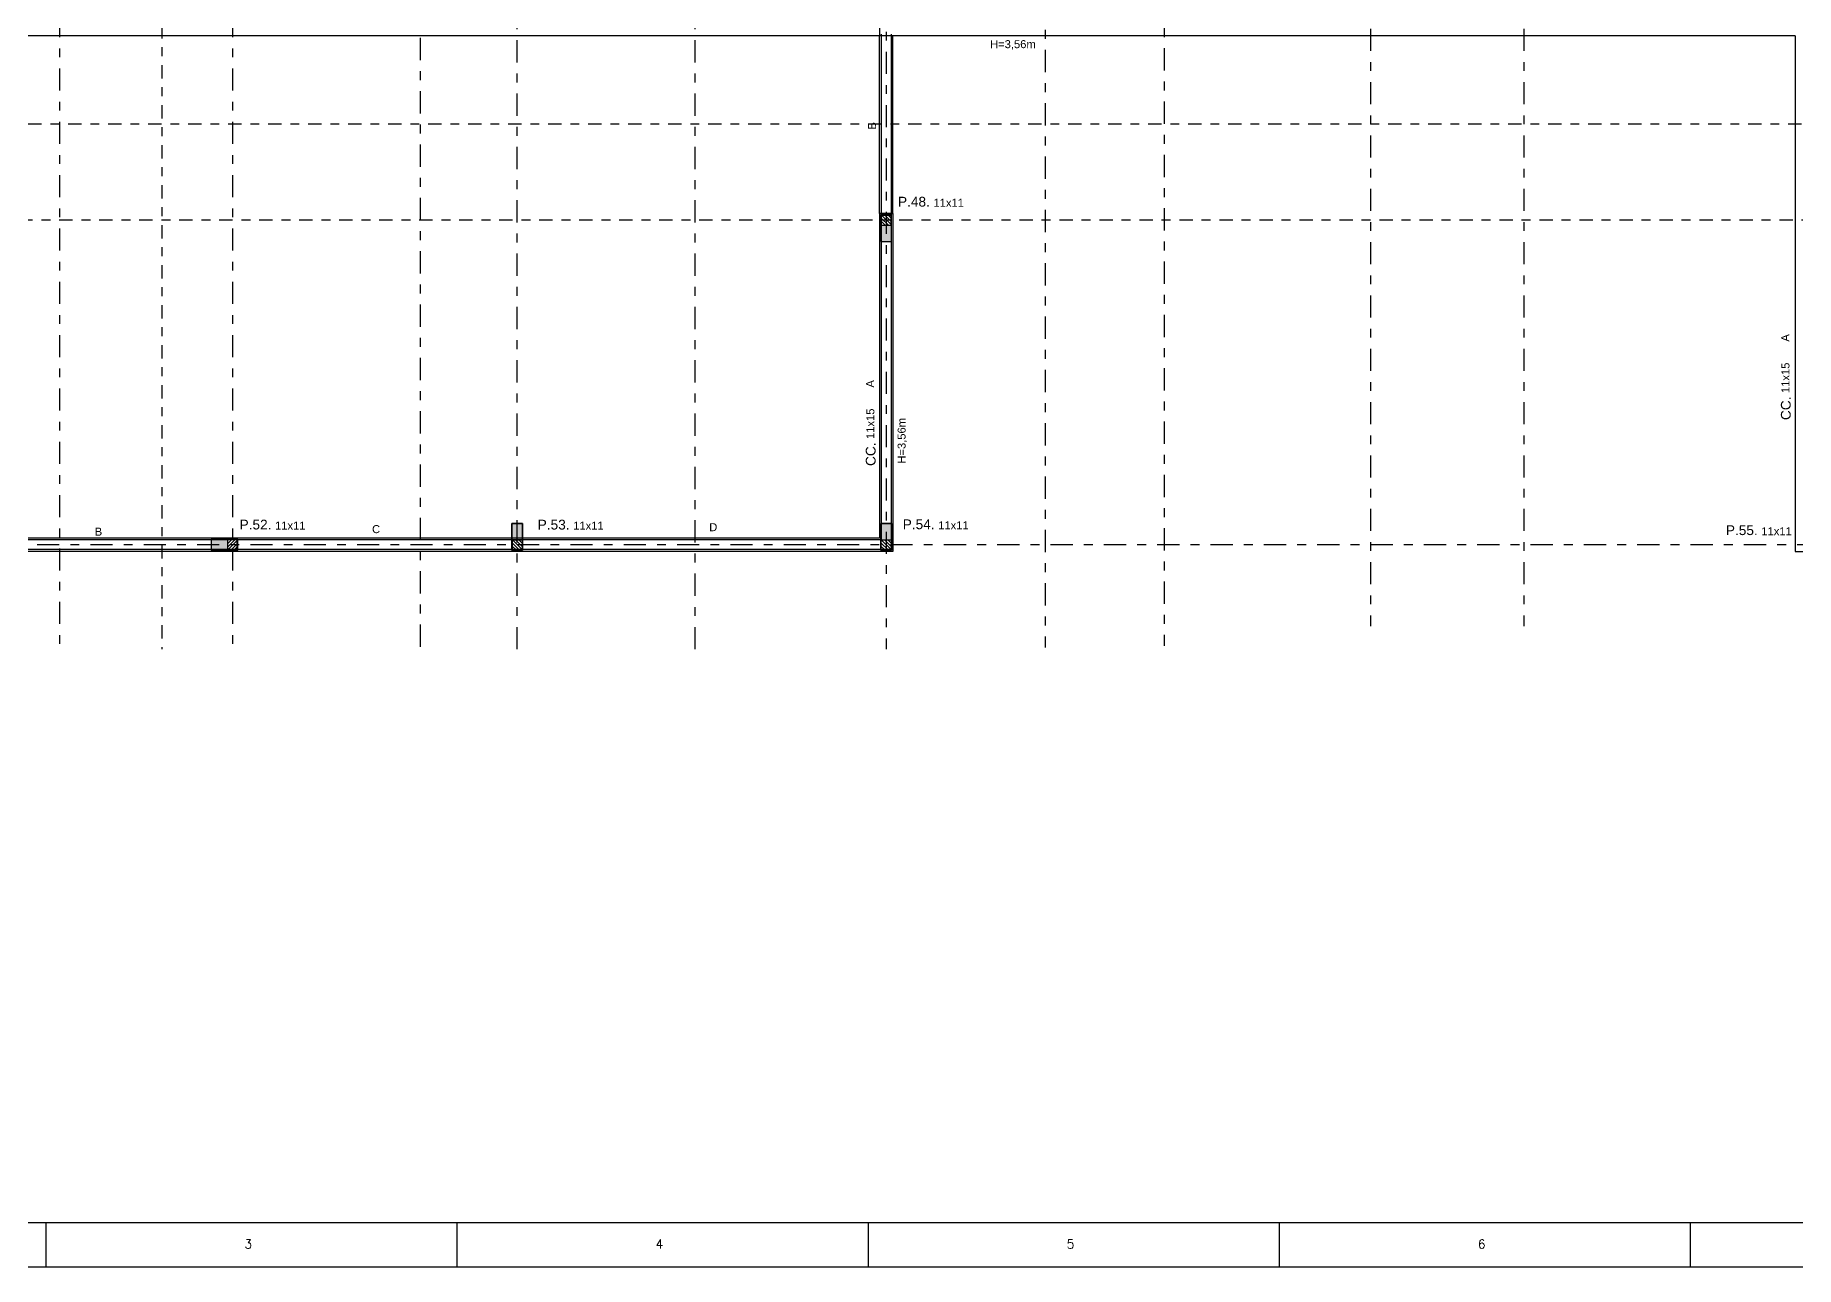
# Model space of a CAD drawing. Header units: millimetres. Extents: x 3659 to 4048, y 1324 to 1399.
# Drawn here: x 3833.37 to 3853.18, y 1360.95 to 1374.8 of the extents above; entities that cross this region are included whole.
import ezdxf
from ezdxf.enums import TextEntityAlignment as Align

# ---------------------------------------------------------------- set-up
doc = ezdxf.new("R2010")
doc.units = ezdxf.units.MM
doc.linetypes.add('CENTER', pattern=[2, 1.25, -0.25, 0.25, -0.25])
doc.linetypes.add('DASHDOT', pattern=[1, 0.5, -0.25, 0, -0.25])
for name, color, linetype in [('eixo', 1, 'CENTER'), ('Forma', 2, 'Continuous'), ('Hachura', 1, 'Continuous'), ('MATRIZ', 8, 'Continuous'), ('Moldura', 2, 'Continuous'), ('PILAR', 5, 'Continuous'), ('Textos', 7, 'Continuous')]:
    doc.layers.add(name, color=color, linetype=linetype)
doc.styles.add('maloca 1', font='romans.shx')
doc.styles.add('ROMANS', font='arial.ttf')

msp = doc.modelspace()

# ---------------------------------------------------------------- hatches: boundary and pattern name
at = {"layer": 'Hachura'}
h = msp.add_hatch(color=1, dxfattribs=at)
h.paths.add_polyline_path([(3842.885348, 1372.780931), (3842.885348, 1372.480931), (3843.005348, 1372.480931), (3843.005348, 1372.780931)])
h.paths.add_polyline_path([(3843.000348, 1372.775931), (3843.000348, 1372.665931), (3842.890348, 1372.665931), (3842.890348, 1372.775931)])
h = msp.add_hatch(dxfattribs=at)
h.set_pattern_fill('LINE', color=1, scale=0.0081, angle=135, style=0)
h.set_pattern_definition([(135, (5175.864125, -2233.281706), (-0.01818501865, -0.01818501865), [])])
h.paths.add_polyline_path([(3842.890348, 1372.775931), (3842.890348, 1372.665931), (3843.000348, 1372.665931), (3843.000348, 1372.775931)])
h = msp.add_hatch(color=1, dxfattribs=at)
h.paths.add_polyline_path([(3838.735348, 1369.010931), (3838.735348, 1369.310931), (3838.855348, 1369.310931), (3838.855348, 1369.010931)])
h.paths.add_polyline_path([(3838.850348, 1369.015931), (3838.850348, 1369.125931), (3838.740348, 1369.125931), (3838.740348, 1369.015931)])
h = msp.add_hatch(color=1, dxfattribs=at)
h.paths.add_polyline_path([(3842.885348, 1369.010931), (3842.885348, 1369.310931), (3843.005348, 1369.310931), (3843.005348, 1369.010931)])
h.paths.add_polyline_path([(3843.000348, 1369.015931), (3843.000348, 1369.125931), (3842.890348, 1369.125931), (3842.890348, 1369.015931)])
h = msp.add_hatch(color=1, dxfattribs=at)
h.paths.add_polyline_path([(3835.650348, 1369.130931), (3835.350348, 1369.130931), (3835.350348, 1369.010931), (3835.650348, 1369.010931)])
h.paths.add_polyline_path([(3835.645348, 1369.015931), (3835.535348, 1369.015931), (3835.535348, 1369.125931), (3835.645348, 1369.125931)])
h = msp.add_hatch(dxfattribs=at)
h.set_pattern_fill('LINE', color=1, scale=0.0081, angle=45, style=0)
h.set_pattern_definition([(45, (229.58771, 36.152155), (-0.01818501865, 0.01818501865), [])])
h.paths.add_polyline_path([(3835.645348, 1369.125931), (3835.535348, 1369.125931), (3835.535348, 1369.015931), (3835.645348, 1369.015931)])
h = msp.add_hatch(dxfattribs=at)
h.set_pattern_fill('LINE', color=1, scale=0.0081, angle=135, style=0)
h.set_pattern_definition([(135, (5171.714125, -2237.193694), (-0.01818501865, -0.01818501865), [])])
h.paths.add_polyline_path([(3838.740348, 1369.015931), (3838.740348, 1369.125931), (3838.850348, 1369.125931), (3838.850348, 1369.015931)])
h = msp.add_hatch(dxfattribs=at)
h.set_pattern_fill('LINE', color=1, scale=0.0081, angle=135, style=0)
h.set_pattern_definition([(135, (5175.864125, -2237.193694), (-0.01818501865, -0.01818501865), [])])
h.paths.add_polyline_path([(3842.890348, 1369.015931), (3842.890348, 1369.125931), (3843.000348, 1369.125931), (3843.000348, 1369.015931)])

# ---------------------------------------------------------------- linework, layer by layer
at = {"layer": 'eixo', "linetype": 'DASHDOT', "ltscale": 0.5}
for p, q in [((3833.645348, 1385.23031), (3833.645348, 1367.895931)), ((3835.590348, 1385.23031), (3835.590348, 1367.895931)), ((3848.395348, 1385.076958), (3848.395348, 1368.154655)), ((3850.117379, 1385.076958), (3850.117379, 1368.154655)), ((3844.735348, 1384.838234), (3844.735348, 1367.915931)), ((3846.073811, 1384.858234), (3846.073811, 1367.935931)), ((3838.795348, 1367.895931), (3838.795348, 1384.818234)), ((3840.795348, 1367.895931), (3840.795348, 1384.818234)), ((3842.945348, 1384.818234), (3842.945348, 1367.895931)), ((3837.705348, 1367.92235), (3837.705348, 1379.819167)), ((3875.643035, 1369.070931), (3828.813926, 1369.070931))]:
    msp.add_line(p, q, dxfattribs=at)
at = {"layer": 'eixo', "linetype": 'DASHDOT', "ltscale": 0.3}
for p, q in [((3834.795348, 1384.818234), (3834.795348, 1367.895931)), ((3863.59214, 1373.800931), (3827.998177, 1373.800931)), ((3875.643035, 1372.720931), (3828.916684, 1372.720931))]:
    msp.add_line(p, q, dxfattribs=at)
at = {"layer": 'Forma', "linetype": 'Continuous', "ltscale": 0.5}
for p, q in [((3842.890348, 1374.815931), (3842.890348, 1369.125931)), ((3843.000348, 1374.815931), (3843.000348, 1369.015931)), ((3843.000348, 1369.015931), (3829.340348, 1369.015931)), ((3842.890348, 1369.125931), (3829.450348, 1369.125931))]:
    msp.add_line(p, q, dxfattribs=at)
at = {"layer": 'MATRIZ', "linetype": 'Continuous'}
for p, q in [((3842.870348, 1378.445931), (3842.870348, 1374.795931)), ((3842.870348, 1374.795931), (3831.020348, 1374.795931)), ((3842.870348, 1372.795931), (3842.870348, 1369.145931)), ((3843.020348, 1372.795931), (3843.020348, 1368.995931)), ((3843.020348, 1368.995931), (3829.320348, 1368.995931)), ((3838.870348, 1369.145931), (3829.470348, 1369.145931)), ((3842.870348, 1369.145931), (3838.870348, 1369.145931))]:
    msp.add_line(p, q, dxfattribs=at)
at = {"layer": 'MATRIZ'}
for p, q in [((3843.020348, 1374.795931), (3842.870348, 1374.795931)), ((3842.870348, 1372.795931), (3842.870348, 1374.795931)), ((3853.170348, 1374.795931), (3843.020348, 1374.795931)), ((3843.020348, 1372.795931), (3843.020348, 1374.795931)), ((3853.170348, 1374.795931), (3853.170348, 1368.995931)), ((3843.020348, 1372.795931), (3842.870348, 1372.795931)), ((3842.870348, 1372.795931), (3843.020348, 1372.795931)), ((3853.170348, 1368.995931), (3854.970348, 1368.995931))]:
    msp.add_line(p, q, dxfattribs=at)
at = {"layer": 'Moldura', "color": 1}
for p, q in [((3833.491438, 1361.448453), (3833.491438, 1360.948453)), ((3838.116438, 1361.448453), (3838.116438, 1360.948453)), ((3842.741438, 1361.448453), (3842.741438, 1360.948453)), ((3847.366438, 1361.448453), (3847.366438, 1360.948453)), ((3851.991438, 1361.448453), (3851.991438, 1360.948453))]:
    msp.add_line(p, q, dxfattribs=at)
msp.add_lwpolyline([(3822.621121, 1360.948453), (3887.746121, 1360.948453), (3887.746121, 1390.648453), (3822.621121, 1390.648453)], close=True, dxfattribs=at)
at = {"layer": 'Moldura', "color": 6}
msp.add_lwpolyline([(3823.871121, 1361.448453), (3887.246121, 1361.448453), (3887.246121, 1390.148453), (3823.871121, 1390.148453)], close=True, dxfattribs=at)
at = {"layer": 'PILAR'}
for points in [[(3843.005348, 1372.480931), (3843.005348, 1372.780931), (3842.885348, 1372.780931), (3842.885348, 1372.480931)], [(3843.005348, 1372.480931), (3843.005348, 1372.780931), (3842.885348, 1372.780931), (3842.885348, 1372.480931)], [(3843.005348, 1372.480931), (3843.005348, 1372.780931), (3842.885348, 1372.780931), (3842.885348, 1372.480931)], [(3843.000348, 1372.665931), (3843.000348, 1372.775931), (3842.890348, 1372.775931), (3842.890348, 1372.665931)], [(3838.855348, 1369.010931), (3838.855348, 1369.310931), (3838.735348, 1369.310931), (3838.735348, 1369.010931)], [(3838.855348, 1369.310931), (3838.855348, 1369.010931), (3838.735348, 1369.010931), (3838.735348, 1369.310931)], [(3843.005348, 1369.010931), (3843.005348, 1369.310931), (3842.885348, 1369.310931), (3842.885348, 1369.010931)], [(3843.005348, 1369.310931), (3843.005348, 1369.010931), (3842.885348, 1369.010931), (3842.885348, 1369.310931)], [(3835.350348, 1369.010931), (3835.650348, 1369.010931), (3835.650348, 1369.130931), (3835.350348, 1369.130931)], [(3835.350348, 1369.010931), (3835.650348, 1369.010931), (3835.650348, 1369.130931), (3835.350348, 1369.130931)], [(3835.535348, 1369.015931), (3835.645348, 1369.015931), (3835.645348, 1369.125931), (3835.535348, 1369.125931)], [(3838.850348, 1369.125931), (3838.850348, 1369.015931), (3838.740348, 1369.015931), (3838.740348, 1369.125931)], [(3843.000348, 1369.125931), (3843.000348, 1369.015931), (3842.890348, 1369.015931), (3842.890348, 1369.125931)]]:
    msp.add_lwpolyline(points, close=True, dxfattribs=at)

# ---------------------------------------------------------------- texts
at = {"layer": 'Moldura', "color": 1, "style": 'maloca 1'}
for s, p in [('3', (3835.726417, 1361.154388)), ('4', (3840.351417, 1361.154388)), ('5', (3844.976417, 1361.154388)), ('6', (3849.601417, 1361.154388))]:
    msp.add_text(s, height=0.1, dxfattribs=at).set_placement(p)
at = {"layer": 'Textos', "color": 2, "style": 'ROMANS'}
for s, p in [('H=3,56m', (3844.113731, 1374.657637)), ('11x11', (3843.477017, 1372.873958)), ('B', (3834.041963, 1369.173226)), ('11x11', (3836.07007, 1369.241633)), ('C', (3837.1615, 1369.201942)), ('11x11', (3839.42408, 1369.241046)), ('D', (3840.954667, 1369.223855)), ('11x11', (3843.530456, 1369.244791)), ('11x11', (3852.790426, 1369.178417))]:
    msp.add_text(s, height=0.09, dxfattribs=at).set_placement(p)
for s, p in [('B', (3842.830961, 1373.741831)), ('A', (3853.103548, 1371.356391)), ('11x15', (3853.106678, 1370.777787)), ('A', (3842.808673, 1370.839515)), ('11x15', (3842.811803, 1370.260911)), ('H=3,56m', (3843.163464, 1369.983671))]:
    msp.add_text(s, height=0.09, rotation=90, dxfattribs=at).set_placement(p)
at = {"layer": 'Textos', "color": 3, "style": 'ROMANS'}
for s, p in [('P.48.', (3843.436485, 1372.875471)), ('P.52.', (3836.029539, 1369.243146)), ('P.53.', (3839.383549, 1369.24256)), ('P.54.', (3843.489925, 1369.246304)), ('P.55.', (3852.749894, 1369.179931))]:
    msp.add_text(s, height=0.11, dxfattribs=at).set_placement(p, align=Align.RIGHT)
for p in [(3853.120604, 1370.73861), (3842.825729, 1370.221734)]:
    msp.add_text('CC.', height=0.11, rotation=90, dxfattribs=at).set_placement(p, align=Align.RIGHT)

doc.saveas('drawing.dxf')
